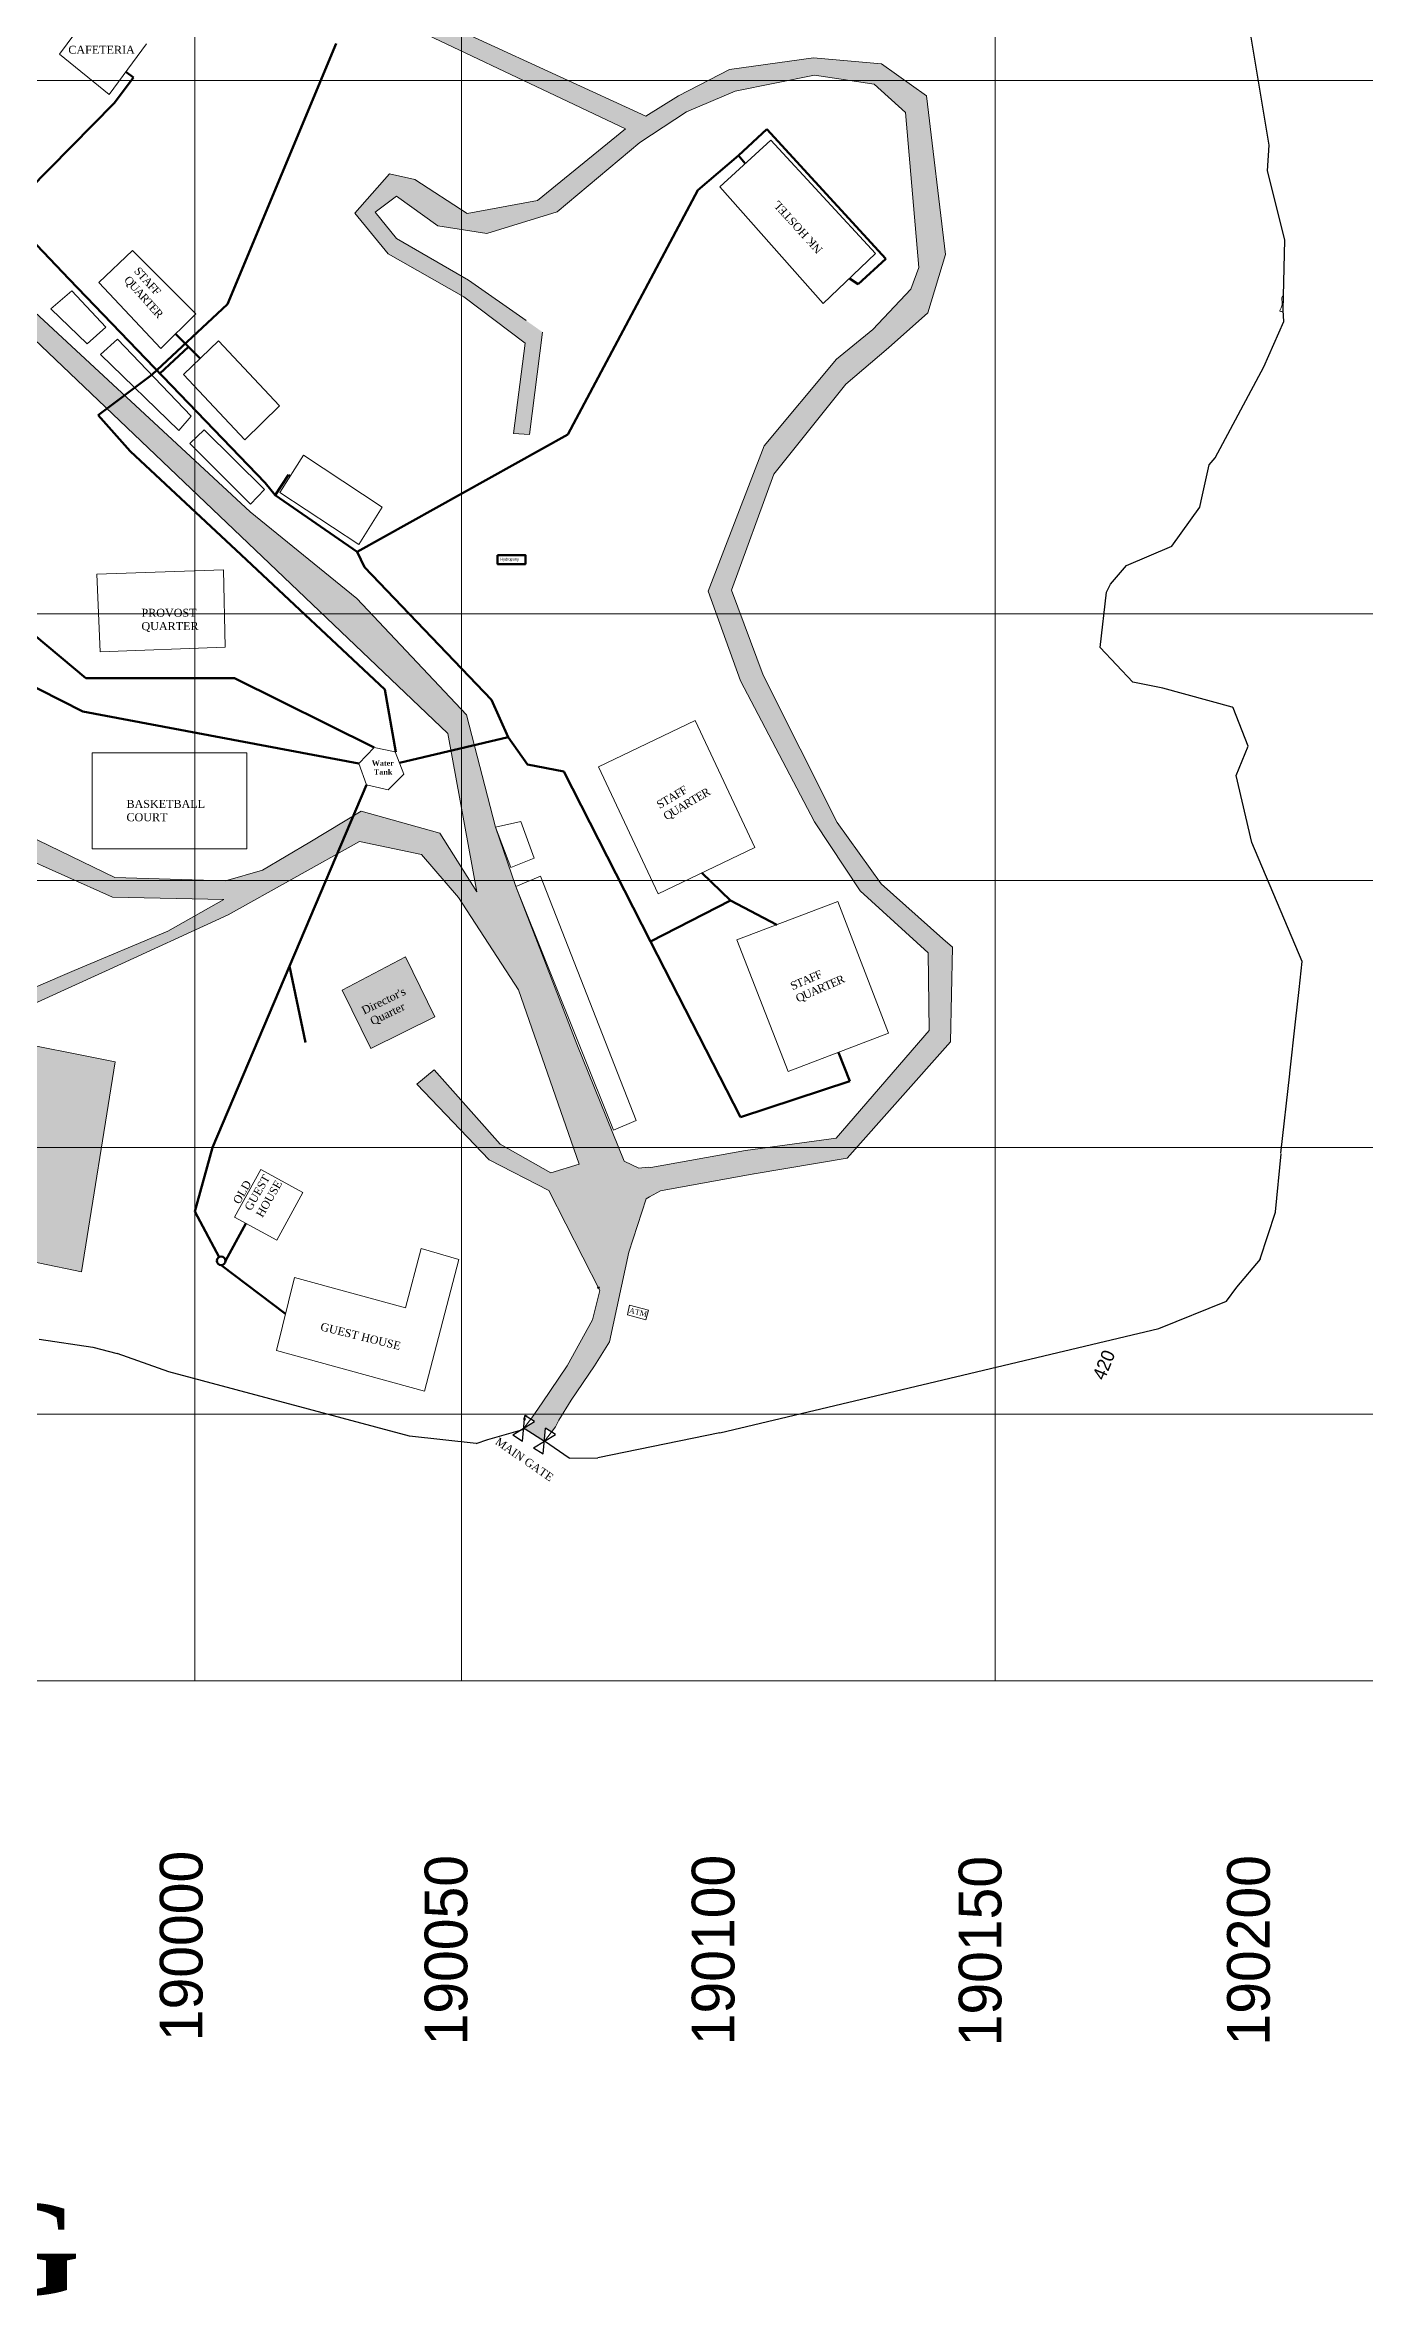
# Model space of a CAD drawing. Header units: metres. Extents: x 189356 to 379389, y 2970835 to 5942067.
# Drawn here: x 189971.9 to 190219.3, y 2970834.7 to 2971256.6 of the extents above; entities that cross this region are included whole.
import ezdxf

# ---------------------------------------------------------------- set-up
doc = ezdxf.new("R2010")
doc.units = ezdxf.units.M
doc.layers.add('Boundary line', color=7, linetype='Continuous', lineweight=30)
for name, color, linetype in [('building line', 250, 'Continuous'), ('CONTOUR', 255, 'Continuous'), ('Drain line', 250, 'Continuous'), ('footh path', 27, 'Continuous'), ('Grid', 250, 'Continuous'), ('Parking', 42, 'Continuous'), ('Road line', 7, 'Continuous'), ('Sport Courts', 30, 'Continuous'), ('text', 7, 'Continuous')]:
    doc.layers.add(name, color=color, linetype=linetype)

msp = doc.modelspace()

# ---------------------------------------------------------------- hatches: boundary and pattern name
at = {"layer": 'building line', "lineweight": 120}
h = msp.add_hatch(color=251, dxfattribs=at)
h.dxf.hatch_style = 1
h.paths.add_polyline_path([(189869.21, 2971088.82), (189863.18, 2971050.41), (189978.75, 2971026.68), (189985.07, 2971066.06)])
h = msp.add_hatch(color=253, dxfattribs=at)
h.dxf.hatch_style = 1
h.paths.add_polyline_path([(190039.45, 2971085.74), (190027.58, 2971079.49), (190032.97, 2971068.56), (190045, 2971074.48)])
at = {"layer": 'footh path'}
h = msp.add_hatch(color=252, dxfattribs=at)
h.dxf.hatch_style = 1
h.paths.add_polyline_path([(190059.75, 2971183.81), (190062.72, 2971183.6), (190063.52, 2971189.87), (190060.52, 2971189.87)])
h.paths.add_polyline_path([(190081.06, 2971236.41), (190083.39, 2971238.35), (190085.7, 2971239.87), (190081.06, 2971239.87)])
h.paths.add_polyline_path([(189983.34, 2971340.92), (189983.85, 2971339.87), (189987.45, 2971339.87), (189986.51, 2971341.77), (189983.6, 2971350.17), (189981.06, 2971357.63), (189981.06, 2971347.41)])
h.paths.add_polyline_path([(189980.55, 2971348.86), (189981.06, 2971347.41), (189981.06, 2971357.63), (189979.62, 2971361.85), (189976.5, 2971371.43), (189968.18, 2971383.64), (189957.94, 2971389.15), (189950.74, 2971389.87), (189941.37, 2971389.87), (189931.06, 2971351.41), (189931.06, 2971339.87), (189932.3, 2971339.87), (189933.77, 2971346.32), (189944.82, 2971387.94), (189957.86, 2971386.31), (189966.8, 2971381.84), (189973.57, 2971370.37), (189976.92, 2971361.07)])
h.paths.add_polyline_path([(189931.06, 2971334.43), (189932.3, 2971339.87), (189931.06, 2971339.87)])
h.paths.add_polyline_path([(189928.29, 2971339.87), (189931.06, 2971339.87), (189931.06, 2971351.41), (189929.32, 2971344.92)])
h.paths.add_polyline_path([(189919.87, 2971302.2), (189917.07, 2971289.87), (189920.31, 2971289.87), (189922.78, 2971301.15), (189928.61, 2971323.64), (189931.06, 2971334.43), (189931.06, 2971339.87), (189928.29, 2971339.87), (189925.18, 2971324.61)])
h.paths.add_polyline_path([(189909.13, 2971256.75), (189900.1, 2971260.2), (189881.06, 2971259.49), (189881.06, 2971254.99), (189882.23, 2971255.33), (189908.67, 2971250.78), (189924.7, 2971239.87), (189931.06, 2971239.87), (189931.06, 2971240.08), (189925.2, 2971244.25), (189914.95, 2971253.63), (189916.76, 2971273.63), (189920.31, 2971289.87), (189917.07, 2971289.87), (189913.77, 2971275.36)])
h.paths.add_polyline_path([(189948.25, 2971220.84), (189969.86, 2971201.48), (189981.06, 2971190.81), (189981.06, 2971196.29), (189942.78, 2971231.75), (189940.74, 2971233.2), (189940.25, 2971233.55), (189939.77, 2971233.89), (189931.36, 2971239.87), (189931.06, 2971239.87), (189931.06, 2971235.28)])
h.paths.add_polyline_path([(189929.43, 2971236.65), (189931.06, 2971235.28), (189931.06, 2971239.87), (189924.7, 2971239.87)])
h.paths.add_polyline_path([(190031.06, 2971143.16), (190031.06, 2971152.17), (190030.37, 2971152.91), (190010.35, 2971169.15), (189987.99, 2971189.87), (189982.04, 2971189.87)])
h.paths.add_polyline_path([(189981.06, 2971190.81), (189982.04, 2971189.87), (189987.99, 2971189.87), (189981.06, 2971196.29)])
h.paths.add_polyline_path([(190031.06, 2971143.16), (190034.51, 2971139.87), (190042.64, 2971139.87), (190031.06, 2971152.17)])
h.paths.add_polyline_path([(190052.82, 2971097.89), (190045.94, 2971108.91), (190031.15, 2971113.05), (190031.06, 2971113), (190031.06, 2971107.3), (190042.5, 2971104.92), (190049.4, 2971096.85), (190053.92, 2971089.87), (190063.61, 2971089.87), (190060.13, 2971098.87), (190056.35, 2971110.01), (190050.92, 2971131.08), (190042.64, 2971139.87), (190034.51, 2971139.87), (190047.43, 2971127.57)])
h.paths.add_polyline_path([(189984.56, 2971096.93), (190005.44, 2971096.45), (189994.95, 2971090.5), (189993.44, 2971089.87), (189998.2, 2971089.87), (190006.22, 2971093.56), (190030.87, 2971107.34), (190031.06, 2971107.3), (190031.06, 2971113), (190021.54, 2971107.2), (190012.66, 2971101.98), (190005.75, 2971099.96), (189984.96, 2971100.56), (189981.06, 2971102.47), (189981.06, 2971098.49)])
h.paths.add_polyline_path([(189981.06, 2971098.49), (189981.06, 2971102.47), (189968.63, 2971108.54), (189966.65, 2971104.9)])
h.paths.add_polyline_path([(189952.45, 2971072.47), (189957.82, 2971071.41), (189975.55, 2971079.52), (189981.06, 2971082.02), (189981.06, 2971084.73), (189977.34, 2971083.18)])
h.paths.add_polyline_path([(189981.06, 2971082.02), (189983.94, 2971083.32), (189998.2, 2971089.87), (189993.44, 2971089.87), (189981.06, 2971084.73)])
h.paths.add_polyline_path([(189832.43, 2971248.33), (189831.06, 2971248.39), (189831.06, 2971243.59), (189850.86, 2971246.32), (189881.06, 2971254.99), (189881.06, 2971259.49), (189879.67, 2971259.44), (189852.91, 2971251.34)])
h.paths.add_polyline_path([(189781.06, 2971245.99), (189786.95, 2971245.4), (189792.04, 2971245.5), (189799.23, 2971244.7), (189830.92, 2971243.57), (189831.06, 2971243.59), (189831.06, 2971248.39), (189819.93, 2971248.9), (189819.66, 2971248.91), (189819.48, 2971248.92), (189812.83, 2971249.23), (189795.69, 2971263.61), (189789.11, 2971289.87), (189784.69, 2971289.87), (189788.07, 2971271.39), (189790.05, 2971266.4), (189801.37, 2971249.75), (189781.43, 2971250.66), (189781.06, 2971250.71)])
h.paths.add_polyline_path([(189783.91, 2971307.68), (189783.69, 2971299.71), (189784.37, 2971291.6), (189784.69, 2971289.87), (189789.11, 2971289.87), (189787.88, 2971294.75), (189788.2, 2971304.95), (189788.21, 2971314.16), (189784.62, 2971339.87), (189781.06, 2971339.87), (189781.06, 2971336.37), (189784.03, 2971314.37)])
h.paths.add_polyline_path([(189781.06, 2971339.87), (189784.62, 2971339.87), (189783.14, 2971350.48), (189781.06, 2971351.83)])
h.paths.add_polyline_path([(189764.71, 2971358.42), (189779.42, 2971348.58), (189780.59, 2971339.87), (189781.06, 2971339.87), (189781.06, 2971351.83), (189766.28, 2971361.41), (189731.06, 2971365.34), (189731.06, 2971362.17)])
h.paths.add_polyline_path([(189725.17, 2971362.83), (189731.06, 2971362.17), (189731.06, 2971365.34), (189725.82, 2971365.93)])
h.paths.add_polyline_path([(189731.06, 2971250.99), (189781.06, 2971245.99), (189781.06, 2971250.71), (189770.42, 2971251.99), (189731.06, 2971255.62)])
h.paths.add_polyline_path([(189681.06, 2971253.36), (189701.21, 2971251.34), (189722.59, 2971251.84), (189731.06, 2971250.99), (189731.06, 2971255.62), (189720.08, 2971256.64), (189699.67, 2971256.24), (189681.26, 2971258.07), (189681.06, 2971258.29)])
h.paths.add_polyline_path([(189679.57, 2971253.51), (189681.06, 2971253.36), (189681.06, 2971258.29), (189653.06, 2971289.87), (189649.65, 2971289.87), (189652.8, 2971286.18)])
h = msp.add_hatch(color=252, dxfattribs=at)
h.dxf.hatch_style = 1
h.paths.add_polyline_path([(190065.12, 2971002.1), (190063.16, 2970999.3), (190062.98, 2970999.07), (190063.69, 2970998.63), (190061.63, 2970997.36), (190061.86, 2970997.22), (190061.88, 2970997.22), (190065.53, 2970994.94), (190065.53, 2970994.94), (190065.75, 2970997.35), (190066.85, 2970996.67), (190067.57, 2970997.62), (190068.21, 2970998.88), (190070.51, 2971002.59), (190074.88, 2971009.06), (190077.73, 2971013.56), (190081.06, 2971029.11), (190081.06, 2971039.87), (190067.4, 2971039.87), (190075.91, 2971023.17), (190074.52, 2971017.66), (190069.76, 2971009.02)])
h.paths.add_polyline_path([(190081.06, 2971029.11), (190081.33, 2971030.35), (190084.45, 2971039.87), (190081.06, 2971039.87)])
h.paths.add_polyline_path([(190066.36, 2971041.92), (190067.4, 2971039.87), (190081.06, 2971039.87), (190081.06, 2971047.12), (190080.44, 2971047.42), (190071.57, 2971069.32), (190063.61, 2971089.87), (190053.92, 2971089.87), (190060.63, 2971079.51), (190072.03, 2971046.88), (190066.71, 2971045.24), (190057.22, 2971050.58), (190047.36, 2971061.74), (190044.86, 2971064.56), (190041.61, 2971061.82), (190055.16, 2971047.68)])
h.paths.add_polyline_path([(190081.06, 2971039.87), (190084.45, 2971039.87), (190084.61, 2971040.35), (190085.23, 2971040.74), (190087.25, 2971041.85), (190104.8, 2971045.06), (190104.87, 2971045.04), (190122.3, 2971047.98), (190131.06, 2971057.85), (190131.06, 2971064.28), (190120.23, 2971051.75), (190103.21, 2971049.4), (190085.44, 2971046.23), (190084.97, 2971046.31), (190083.2, 2971046.11), (190081.06, 2971047.12)])
h.paths.add_polyline_path([(190131.06, 2971064.28), (190131.06, 2971057.85), (190141.62, 2971069.76), (190142.05, 2971087.5), (190140.23, 2971089.12), (190139.38, 2971089.87), (190133.69, 2971089.87), (190137.46, 2971086.44), (190137.67, 2971071.92)])
h.paths.add_polyline_path([(190133.69, 2971089.87), (190139.38, 2971089.87), (190131.06, 2971097.25), (190131.06, 2971092.26)])
h.paths.add_polyline_path([(190116.13, 2971111.02), (190124.69, 2971098.06), (190131.06, 2971092.26), (190131.06, 2971097.25), (190128.63, 2971099.42), (190120.37, 2971110.89), (190106.55, 2971138.53), (190106.05, 2971139.87), (190101.42, 2971139.87), (190102.29, 2971137.47)])
h.paths.add_polyline_path([(190096.21, 2971154.26), (190101.42, 2971139.87), (190106.05, 2971139.87), (190100.59, 2971154.47), (190108.52, 2971176.2), (190119.46, 2971189.87), (190113.74, 2971189.87), (190106.73, 2971181.49)])
h.paths.add_polyline_path([(190113.74, 2971189.87), (190119.46, 2971189.87), (190122, 2971193.06), (190130.01, 2971199.89), (190131.06, 2971200.81), (190131.06, 2971207.5), (190127.11, 2971203.31), (190120.3, 2971197.73)])
h.paths.add_polyline_path([(190135.68, 2971214.94), (190134.22, 2971210.84), (190131.06, 2971207.5), (190131.06, 2971200.81), (190137.41, 2971206.42), (190140.73, 2971217.34), (190138, 2971239.87), (190133.57, 2971239.87)])
h.paths.add_polyline_path([(190133.22, 2971243.97), (190133.57, 2971239.87), (190138, 2971239.87), (190137.13, 2971247.09), (190131.06, 2971251.43), (190131.06, 2971245.91)])
h.paths.add_polyline_path([(190090.64, 2971247.08), (190084.51, 2971243.29), (190081.06, 2971244.87), (190081.06, 2971239.87), (190085.7, 2971239.87), (190092.16, 2971244.12), (190101.3, 2971247.96), (190116.14, 2971250.97), (190127.32, 2971249.29), (190131.06, 2971245.91), (190131.06, 2971251.43), (190128.69, 2971253.13), (190115.94, 2971254.23), (190100.22, 2971252.03)])
h.paths.add_polyline_path([(190064.22, 2971227.46), (190051.01, 2971225.06), (190041.21, 2971231.4), (190036.5, 2971232.47), (190031.06, 2971226.35), (190031.06, 2971223.8), (190036.2, 2971217.48), (190050.44, 2971209.45), (190061.92, 2971200.77), (190060.52, 2971189.87), (190063.52, 2971189.87), (190065.16, 2971202.82), (190062.09, 2971204.98), (190051.26, 2971212.56), (190037.77, 2971220.37), (190033.8, 2971225.31), (190037.78, 2971228.32), (190045.53, 2971222.76), (190054.73, 2971221.32), (190067.88, 2971225.39), (190081.06, 2971236.41), (190081.06, 2971239.87), (190079.42, 2971239.87)])
h.paths.add_polyline_path([(190080.74, 2971240.95), (190079.42, 2971239.87), (190081.06, 2971239.87), (190081.06, 2971244.87), (190033.44, 2971266.79), (190031.69, 2971272.88), (190031.06, 2971274.18), (190031.06, 2971264.5)])
h.paths.add_polyline_path([(190029.29, 2971265.34), (190031.06, 2971264.5), (190031.06, 2971274.18), (190028.85, 2971278.8), (190022.88, 2971289.87), (190016.09, 2971289.87)])
h.paths.add_polyline_path([(190016.09, 2971289.87), (190022.88, 2971289.87), (190003.2, 2971326.35), (190006.47, 2971326.1), (190031.06, 2971322.4), (190031.06, 2971325.33), (190006.6, 2971329.88), (189995.5, 2971331.15), (189989.32, 2971336.11), (189987.45, 2971339.87), (189983.85, 2971339.87), (189986.84, 2971333.76), (189992.59, 2971328.71), (189996.17, 2971326.89)])
h.paths.add_polyline_path([(190031.06, 2971322.4), (190039.08, 2971321.19), (190039.55, 2971323.75), (190031.06, 2971325.33)])
h = msp.add_hatch(color=252, dxfattribs=at)
h.dxf.hatch_style = 1
edge = h.paths.add_edge_path()
edge.add_line((190029.98, 2971225.14), (190036.2, 2971217.48))
edge.add_line((190036.2, 2971217.48), (190041.7, 2971214.38))
edge.add_spline(control_points=[(190041.7, 2971214.38), (190041.7, 2971214.38), (190041.71, 2971214.42), (190041.87, 2971214.83), (190042.73, 2971215.5), (190042.86, 2971216.61), (190043.3, 2971217.11), (190043.34, 2971217.15)], knot_values=[416.043167, 416.043167, 416.043167, 416.043167, 416.043572, 416.165419, 417.347863, 419.099176, 419.278553, 419.278553, 419.278553, 419.278553], degree=3, periodic=0)
edge.add_line((190043.34, 2971217.15), (190037.77, 2971220.37))
edge.add_line((190037.77, 2971220.37), (190033.8, 2971225.31))
edge.add_line((190033.8, 2971225.31), (190037.64, 2971228.21))
edge.add_spline(control_points=[(190037.64, 2971228.21), (190036.99, 2971229.51), (190036.45, 2971231), (190036.94, 2971232.36), (190036.94, 2971232.37)], knot_values=[426.589941, 426.589941, 426.589941, 426.589941, 430.766429, 430.80155, 430.80155, 430.80155, 430.80155], degree=3, periodic=0)
edge.add_line((190036.94, 2971232.37), (190036.5, 2971232.47))
edge.add_line((190036.5, 2971232.47), (190029.98, 2971225.14))

# ---------------------------------------------------------------- linework, layer by layer
at = {"layer": 'Boundary line'}
for p, q in [((190201.37, 2971237.83), (190197.16, 2971263.33)), ((190201.09, 2971233.07), (190201.37, 2971237.83)), ((190204.34, 2971220.14), (190201.09, 2971233.07)), ((190203.99, 2971206.93), (190204.34, 2971220.14)), ((190200.4, 2971196.31), (190204.13, 2971204.82)), ((190204.13, 2971204.82), (190203.99, 2971206.93)), ((190191.27, 2971179.28), (190200.4, 2971196.31)), ((190188.63, 2971171.19), (190190.12, 2971177.92)), ((190190.12, 2971177.92), (190191.27, 2971179.28)), ((190188.39, 2971169.98), (190188.63, 2971171.19)), ((190183.14, 2971162.7), (190188.39, 2971169.98)), ((190174.65, 2971159.08), (190183.14, 2971162.7)), ((190171.64, 2971155.57), (190174.65, 2971159.08)), ((190169.73, 2971143.67), (190170.89, 2971154.1)), ((190170.89, 2971154.1), (190171.64, 2971155.57)), ((190175.82, 2971137.23), (190169.73, 2971143.67)), ((190181.47, 2971136.05), (190175.82, 2971137.23)), ((190194.43, 2971132.5), (190181.47, 2971136.05)), ((190194.63, 2971132.36), (190194.43, 2971132.5)), ((190197.44, 2971125.18), (190194.63, 2971132.36)), ((190195.2, 2971119.71), (190197.44, 2971125.18)), ((190198.12, 2971107.16), (190195.2, 2971119.71)), ((190207.59, 2971084.82), (190198.12, 2971107.16)), ((190207.03, 2971079.59), (190207.59, 2971084.82)), ((190206.34, 2971073.53), (190207.03, 2971079.59)), ((190205.27, 2971063.9), (190206.34, 2971073.53)), ((190203.59, 2971048.94), (190205.28, 2971063.81)), ((190205.28, 2971063.81), (190205.27, 2971063.9)), ((190202.6, 2971037.9), (190203.61, 2971048.79)), ((190199.7, 2971029.13), (190202.55, 2971037.85)), ((190202.55, 2971037.85), (190202.6, 2971037.9)), ((190195.34, 2971023.78), (190199.73, 2971029.06)), ((190199.73, 2971029.06), (190199.7, 2971029.13)), ((190193.38, 2971021.14), (190195.34, 2971023.78)), ((190180.68, 2971016.06), (190193.38, 2971021.14)), ((190098.4, 2970996.46), (190180.68, 2971016.06)), ((189970.78, 2971014.05), (189980.89, 2971012.54)), ((189980.89, 2971012.54), (189985.42, 2971011.38)), ((189995.1, 2971007.94), (189985.43, 2971011.38)), ((190040.24, 2970995.86), (189995.1, 2971007.94)), ((190052.75, 2970994.46), (190040.24, 2970995.86)), ((190052.75, 2970994.46), (190054.9, 2970995.26)), ((190054.9, 2970995.26), (190061.88, 2970997.22)), ((190061.88, 2970997.22), (190065.53, 2970994.94)), ((190070.17, 2970991.73), (190065.53, 2970994.94)), ((190098.4, 2970996.46), (190075.56, 2970991.78)), ((190070.17, 2970991.73), (190075.56, 2970991.78))]:
    msp.add_line(p, q, dxfattribs=at)
at = {"layer": 'building line', "lineweight": 0}
for p, q in [((189974.59, 2971254.89), (189981.59, 2971264.37)), ((189983.93, 2971247.37), (189990.93, 2971256.85)), ((189983.93, 2971247.37), (189974.59, 2971254.89)), ((190107.94, 2971238.8), (190098.41, 2971230.07)), ((190127.61, 2971217.53), (190107.94, 2971238.8)), ((190098.41, 2971230.07), (190117.77, 2971208.15)), ((189981.97, 2971212.12), (189988.27, 2971218.13)), ((189988.27, 2971218.13), (190000.17, 2971206.27)), ((190117.77, 2971208.15), (190127.61, 2971217.53)), ((189993.59, 2971199.72), (189981.97, 2971212.12)), ((190000.17, 2971206.27), (189993.59, 2971199.72)), ((189997.87, 2971194.84), (190004.4, 2971201.19)), ((190015.88, 2971188.97), (190004.4, 2971201.19)), ((190009.35, 2971182.62), (189997.87, 2971194.84)), ((190009.35, 2971182.62), (190015.88, 2971188.97)), ((190020.36, 2971179.76), (190015.94, 2971172.76)), ((190035.13, 2971170.02), (190020.36, 2971179.76)), ((190030.71, 2971163.02), (190015.94, 2971172.76)), ((190035.13, 2971170.02), (190030.71, 2971163.02)), ((190005.38, 2971158.28), (189981.59, 2971157.43)), ((190005.65, 2971143.78), (190005.38, 2971158.28)), ((189981.59, 2971157.43), (189982.23, 2971142.88)), ((189982.23, 2971142.88), (190005.65, 2971143.78)), ((190075.67, 2971121.33), (190093.8, 2971130)), ((190104.98, 2971106.22), (190093.8, 2971130)), ((190033.62, 2971124.94), (190030.75, 2971121.94)), ((190037.56, 2971124.11), (190033.62, 2971124.94)), ((190030.75, 2971121.94), (190032.14, 2971117.96)), ((190039.15, 2971119.98), (190037.56, 2971124.11)), ((190086.84, 2971097.55), (190075.67, 2971121.33)), ((190032.14, 2971117.96), (190036.21, 2971116.99)), ((190036.21, 2971116.99), (190039.15, 2971119.98)), ((190086.84, 2971097.55), (190104.98, 2971106.22)), ((190101.59, 2971088.89), (190120.51, 2971096.11)), ((190101.59, 2971088.89), (190120.51, 2971096.11)), ((190120.51, 2971096.11), (190130.01, 2971071.39)), ((190120.51, 2971096.11), (190130.01, 2971071.39)), ((189985.07, 2971066.06), (189869.21, 2971088.82)), ((190111.24, 2971064.21), (190101.59, 2971088.89)), ((190111.24, 2971064.21), (190101.59, 2971088.89)), ((190130.01, 2971071.39), (190111.24, 2971064.21)), ((190130.01, 2971071.39), (190111.24, 2971064.21)), ((189978.75, 2971026.68), (189985.07, 2971066.06)), ((189863.18, 2971050.41), (189978.75, 2971026.68)), ((190007.45, 2971036.92), (190012.33, 2971045.86)), ((190020.23, 2971041.55), (190012.33, 2971045.86)), ((190015.35, 2971032.6), (190020.23, 2971041.55)), ((190015.35, 2971032.6), (190007.45, 2971036.92)), ((190042.42, 2971031.06), (190039.49, 2971019.89)), ((190049.5, 2971028.99), (190042.42, 2971031.06)), ((190049.5, 2971028.99), (190043.01, 2971004.27)), ((190015.31, 2971011.91), (190018.66, 2971025.63)), ((190039.49, 2971019.89), (190018.66, 2971025.63)), ((190081.49, 2971020.42), (190081.08, 2971018.6)), ((190085.01, 2971019.47), (190081.49, 2971020.42)), ((190084.52, 2971017.7), (190085.01, 2971019.47)), ((190081.08, 2971018.6), (190084.52, 2971017.7)), ((190043.01, 2971004.27), (190015.31, 2971011.91))]:
    msp.add_line(p, q, dxfattribs=at)
at = {"layer": 'CONTOUR', "color": 72, "linetype": 'Continuous', "lineweight": 0}
for points, knots in [([(190203.63, 2971207.38), (190203.71, 2971207.62), (190203.98, 2971208.32), (190203.54, 2971209.21), (190204.01, 2971209.67), (190204.06, 2971209.68), (190204.06, 2971209.68)], [0, 0, 0, 0, 0.758415, 2.205135, 2.400019, 2.401192, 2.401192, 2.401192, 2.401192]), ([(190204.01, 2971206.62), (190204.01, 2971206.62), (190203.99, 2971206.62), (190203.78, 2971206.59), (190203.58, 2971206.68), (190203.37, 2971206.8), (190203.4, 2971207.06), (190203.57, 2971207.2), (190203.63, 2971207.38)], [5.594248, 5.594248, 5.594248, 5.594248, 5.594615, 5.660319, 6.196612, 6.261154, 6.32277, 6.891505, 6.891505, 6.891505, 6.891505]), ([(190053, 2970994.55), (190053, 2970994.55), (190053.06, 2970994.58), (190053.13, 2970994.61), (190053.19, 2970994.63)], [1.9447803, 1.9447803, 1.9447803, 1.9447803, 1.9560771, 2.1424908, 2.1424908, 2.1424908, 2.1424908])]:
    msp.add_open_spline(points, degree=3, knots=knots, dxfattribs=at)
at = {"layer": 'Drain line', "color": 4, "lineweight": 100}
for p, q in [((190006.1, 2971208.04), (190026.46, 2971256.92)), ((189988.51, 2971250.53), (189987.05, 2971251.6)), ((189984.85, 2971245.74), (189988.51, 2971250.53)), ((189968.8, 2971229.41), (189984.85, 2971245.74)), ((190101.9, 2971235.95), (190107.21, 2971240.83)), ((190107.21, 2971240.83), (190129.5, 2971216.54)), ((190094.26, 2971229.4), (190101.9, 2971235.95)), ((190101.9, 2971235.95), (190103.17, 2971234.43)), ((190069.92, 2971183.62), (190094.26, 2971229.4)), ((189976.4, 2971212.71), (189965.43, 2971224.29)), ((190129.5, 2971216.54), (190124.32, 2971211.78)), ((190013.15, 2971174.57), (189976.4, 2971212.71)), ((190124.32, 2971211.78), (190122.69, 2971212.84)), ((189991.92, 2971194.8), (190006.1, 2971208.04)), ((189998.8, 2971200.04), (189996.37, 2971202.49)), ((189993.43, 2971195.04), (189998.8, 2971200.04)), ((189998.8, 2971200.04), (190000.98, 2971197.86)), ((189981.86, 2971187.24), (189991.92, 2971194.8)), ((189987.85, 2971180.52), (189981.86, 2971187.24)), ((190030.42, 2971161.63), (190069.92, 2971183.62)), ((190008.68, 2971161.04), (189987.85, 2971180.52)), ((190015.04, 2971172.25), (190017.52, 2971176.05)), ((190017.52, 2971176.05), (190017.87, 2971175.83)), ((190015.04, 2971172.25), (190013.15, 2971174.57)), ((190030.42, 2971161.63), (190015.04, 2971172.25)), ((189979.56, 2971137.95), (189950, 2971162.7)), ((190031.77, 2971158.73), (190030.42, 2971161.63)), ((190055.59, 2971133.89), (190031.77, 2971158.73)), ((189979, 2971131.72), (189935.14, 2971153.92)), ((190007.41, 2971137.95), (189979.56, 2971137.95)), ((190033.62, 2971124.94), (190007.41, 2971137.95)), ((190058.73, 2971126.86), (190055.59, 2971133.89)), ((190030.75, 2971121.94), (189979, 2971131.72)), ((190038.36, 2971122.05), (190058.73, 2971126.86)), ((190058.73, 2971126.86), (190062.32, 2971121.74)), ((190062.32, 2971121.74), (190069.14, 2971120.47)), ((190069.14, 2971120.47), (190085.42, 2971088.62)), ((190032.14, 2971117.96), (190003.28, 2971050)), ((190100.41, 2971096.3), (190095.06, 2971101.48)), ((190085.42, 2971088.62), (190100.41, 2971096.3)), ((190100.41, 2971096.3), (190109.06, 2971091.74)), ((190085.42, 2971088.62), (190102.27, 2971055.65)), ((190017.71, 2971083.98), (190020.7, 2971069.65)), ((190122.79, 2971062.39), (190120.63, 2971067.8)), ((190102.27, 2971055.65), (190122.79, 2971062.39)), ((190003.28, 2971050), (190000, 2971037.95)), ((190000, 2971037.95), (190004.55, 2971029.44)), ((190005.72, 2971028.74), (190009.55, 2971035.76)), ((190004.93, 2971027.95), (190016.98, 2971018.77))]:
    msp.add_line(p, q, dxfattribs=at)
at = {"layer": 'Drain line', "color": 4, "lineweight": 211}
for p, q in [((190035.61, 2971135.85), (190008.68, 2971161.04)), ((190037.68, 2971124.09), (190035.61, 2971135.85))]:
    msp.add_line(p, q, dxfattribs=at)
at = {"layer": 'Drain line', "lineweight": 120}
for p, q in [((190075.57, 2971023.85), (190075.73, 2971023.54)), ((190061.81, 2970999.3), (190061.77, 2970998.89)), ((190062.05, 2970999.65), (190062.22, 2970999.54))]:
    msp.add_line(p, q, dxfattribs=at)
at = {"layer": 'Drain line', "color": 152, "lineweight": 100, "true_color": 0x2776bb}
msp.add_lwpolyline([(190056.75, 2971161.03), (190061.97, 2971161.03), (190061.97, 2971159.33), (190056.75, 2971159.33)], close=True, dxfattribs=at)
at = {"layer": 'Drain line', "color": 4, "lineweight": 100}
msp.add_circle((190004.93, 2971028.74), 0.794, dxfattribs=at)
at = {"layer": 'Grid', "lineweight": 0}
for p, q in [((190000, 2971500), (190000, 2970950)), ((190050, 2971500), (190050, 2970950)), ((190150, 2971500), (190150, 2970950)), ((190250, 2971250), (189500, 2971250)), ((190250, 2971150), (189500, 2971150)), ((190250, 2971100), (189500, 2971100)), ((190039.45, 2971085.74), (190027.58, 2971079.49)), ((190045, 2971074.48), (190039.45, 2971085.74)), ((190032.97, 2971068.56), (190027.58, 2971079.49)), ((190045, 2971074.48), (190032.97, 2971068.56)), ((190250, 2971050), (189500, 2971050)), ((190250, 2971000), (189500, 2971000)), ((190250, 2970950), (189500, 2970950))]:
    msp.add_line(p, q, dxfattribs=at)
at = {"layer": 'Parking', "lineweight": 0}
for p, q in [((189976.94, 2971210.53), (189973.01, 2971207.16)), ((189983.3, 2971203.75), (189976.94, 2971210.53)), ((189973.01, 2971207.16), (189979.78, 2971200.61)), ((189983.3, 2971203.75), (189979.78, 2971200.61)), ((189982.29, 2971198.63), (189985.51, 2971201.51)), ((189985.51, 2971201.51), (189999.3, 2971187.06)), ((189996.96, 2971184.4), (189982.29, 2971198.63)), ((189999.3, 2971187.06), (189996.96, 2971184.4)), ((189999.07, 2971181.93), (190001.73, 2971184.52)), ((190001.73, 2971184.52), (190013.03, 2971173.31)), ((190010.39, 2971170.57), (189999.07, 2971181.93)), ((190013.03, 2971173.31), (190010.39, 2971170.57)), ((190061.12, 2971111.09), (190056.35, 2971110.01)), ((190056.35, 2971110.01), (190059.24, 2971102.47)), ((190063.6, 2971104.24), (190061.12, 2971111.09)), ((190059.24, 2971102.47), (190063.6, 2971104.24)), ((190064.81, 2971100.82), (190060.13, 2971098.87)), ((190064.81, 2971100.82), (190082.72, 2971055.05)), ((190078.47, 2971053.22), (190060.13, 2971098.87)), ((190078.47, 2971053.22), (190060.13, 2971098.87)), ((190082.72, 2971055.05), (190078.47, 2971053.22))]:
    msp.add_line(p, q, dxfattribs=at)
at = {"layer": 'Road line', "lineweight": 0}
for p, q in [((190080.74, 2971240.95), (190029.29, 2971265.34)), ((190033.44, 2971266.79), (190084.51, 2971243.29)), ((190090.64, 2971247.08), (190100.22, 2971252.03)), ((190100.22, 2971252.03), (190115.94, 2971254.23)), ((190115.94, 2971254.23), (190128.69, 2971253.13)), ((190128.69, 2971253.13), (190137.13, 2971247.09)), ((190084.51, 2971243.29), (190090.64, 2971247.08)), ((190092.16, 2971244.12), (190101.3, 2971247.96)), ((190101.3, 2971247.96), (190116.14, 2971250.97)), ((190116.14, 2971250.97), (190127.32, 2971249.29)), ((190127.32, 2971249.29), (190133.22, 2971243.97)), ((190137.13, 2971247.09), (190140.73, 2971217.34)), ((190083.39, 2971238.35), (190092.16, 2971244.12)), ((190133.22, 2971243.97), (190135.68, 2971214.94)), ((190064.22, 2971227.46), (190080.74, 2971240.95)), ((190067.88, 2971225.39), (190083.39, 2971238.35)), ((190010.35, 2971169.15), (189942.78, 2971231.75)), ((190029.98, 2971225.14), (190036.5, 2971232.47)), ((190036.5, 2971232.47), (190041.21, 2971231.4)), ((190041.21, 2971231.4), (190051.01, 2971225.06)), ((190033.8, 2971225.31), (190037.78, 2971228.32)), ((190037.78, 2971228.32), (190045.53, 2971222.76)), ((190051.01, 2971225.06), (190064.22, 2971227.46)), ((190029.98, 2971225.14), (190036.2, 2971217.48)), ((190037.77, 2971220.37), (190033.8, 2971225.31)), ((190045.53, 2971222.76), (190054.73, 2971221.32)), ((190054.73, 2971221.32), (190067.88, 2971225.39)), ((190036.2, 2971217.48), (190050.44, 2971209.45)), ((190051.26, 2971212.56), (190037.77, 2971220.37)), ((190137.41, 2971206.42), (190140.73, 2971217.34)), ((190134.22, 2971210.84), (190135.68, 2971214.94)), ((190050.44, 2971209.45), (190061.92, 2971200.77)), ((190062.09, 2971204.98), (190051.26, 2971212.56)), ((190127.11, 2971203.31), (190134.22, 2971210.84)), ((190130.01, 2971199.89), (190137.41, 2971206.42)), ((189969.86, 2971201.48), (190047.43, 2971127.57)), ((190059.75, 2971183.81), (190061.92, 2971200.77)), ((190065.16, 2971202.82), (190062.72, 2971183.6)), ((190120.3, 2971197.73), (190127.11, 2971203.31)), ((190120.3, 2971197.73), (190106.73, 2971181.49)), ((190122, 2971193.06), (190130.01, 2971199.89)), ((190108.52, 2971176.2), (190122, 2971193.06)), ((190062.72, 2971183.6), (190059.75, 2971183.81)), ((190106.73, 2971181.49), (190096.21, 2971154.26)), ((190100.59, 2971154.47), (190108.52, 2971176.2)), ((190030.37, 2971152.91), (190010.35, 2971169.15)), ((190096.21, 2971154.26), (190102.29, 2971137.47)), ((190106.55, 2971138.53), (190100.59, 2971154.47)), ((190050.92, 2971131.08), (190030.37, 2971152.91)), ((190102.29, 2971137.47), (190116.13, 2971111.02)), ((190120.37, 2971110.89), (190106.55, 2971138.53)), ((190056.35, 2971110.01), (190050.92, 2971131.08)), ((190047.43, 2971127.57), (190052.82, 2971097.89)), ((190031.15, 2971113.05), (190021.54, 2971107.2)), ((190045.94, 2971108.91), (190031.15, 2971113.05)), ((189984.96, 2971100.56), (189968.63, 2971108.54)), ((190052.82, 2971097.89), (190045.94, 2971108.91)), ((190060.13, 2971098.87), (190056.35, 2971110.01)), ((190124.69, 2971098.06), (190116.13, 2971111.02)), ((190128.63, 2971099.42), (190120.37, 2971110.89)), ((189984.56, 2971096.93), (189966.65, 2971104.9)), ((190006.22, 2971093.56), (190030.87, 2971107.34)), ((190021.54, 2971107.2), (190012.66, 2971101.98)), ((190030.87, 2971107.34), (190042.5, 2971104.92)), ((190042.5, 2971104.92), (190049.4, 2971096.85)), ((190005.75, 2971099.96), (189984.96, 2971100.56)), ((190012.66, 2971101.98), (190005.75, 2971099.96)), ((190140.23, 2971089.12), (190128.63, 2971099.42)), ((190005.44, 2971096.45), (189984.56, 2971096.93)), ((190005.44, 2971096.45), (189994.95, 2971090.5)), ((190049.4, 2971096.85), (190060.63, 2971079.51)), ((190071.57, 2971069.32), (190060.13, 2971098.87)), ((190137.46, 2971086.44), (190124.69, 2971098.06)), ((189983.94, 2971083.32), (190006.22, 2971093.56)), ((189994.95, 2971090.5), (189977.34, 2971083.18)), ((190142.05, 2971087.5), (190140.23, 2971089.12)), ((190141.62, 2971069.76), (190142.05, 2971087.5)), ((189977.34, 2971083.18), (189952.45, 2971072.47)), ((189975.55, 2971079.52), (189983.94, 2971083.32)), ((190137.67, 2971071.92), (190137.46, 2971086.44)), ((189957.82, 2971071.41), (189975.55, 2971079.52)), ((190060.63, 2971079.51), (190072.03, 2971046.88)), ((190120.23, 2971051.75), (190137.67, 2971071.92)), ((190122.3, 2971047.98), (190141.62, 2971069.76)), ((190080.44, 2971047.42), (190071.57, 2971069.32)), ((190044.86, 2971064.56), (190041.61, 2971061.82)), ((190055.16, 2971047.68), (190041.61, 2971061.82)), ((190047.36, 2971061.74), (190044.86, 2971064.56)), ((190057.22, 2971050.58), (190047.36, 2971061.74)), ((190066.71, 2971045.24), (190057.22, 2971050.58)), ((190103.21, 2971049.4), (190085.44, 2971046.23)), ((190103.21, 2971049.4), (190120.23, 2971051.75)), ((190066.36, 2971041.92), (190055.16, 2971047.68)), ((190072.03, 2971046.88), (190066.71, 2971045.24)), ((190083.2, 2971046.11), (190080.44, 2971047.42)), ((190084.97, 2971046.31), (190083.2, 2971046.11)), ((190085.44, 2971046.23), (190084.97, 2971046.31)), ((190087.25, 2971041.85), (190104.8, 2971045.06)), ((190104.87, 2971045.04), (190122.3, 2971047.98)), ((190066.36, 2971041.92), (190075.91, 2971023.17)), ((190084.61, 2971040.35), (190081.33, 2971030.35)), ((190085.23, 2971040.74), (190084.61, 2971040.35)), ((190087.25, 2971041.85), (190085.23, 2971040.74)), ((190081.33, 2971030.35), (190077.73, 2971013.56)), ((190074.52, 2971017.66), (190075.91, 2971023.17)), ((190069.76, 2971009.02), (190074.52, 2971017.66)), ((190074.88, 2971009.06), (190077.73, 2971013.56)), ((190065.12, 2971002.1), (190069.76, 2971009.02)), ((190070.51, 2971002.59), (190074.88, 2971009.06)), ((190063.16, 2970999.3), (190065.12, 2971002.1)), ((190068.21, 2970998.88), (190070.51, 2971002.59)), ((190063.16, 2970999.3), (190061.63, 2970997.36)), ((190067.57, 2970997.62), (190068.21, 2970998.88)), ((190067.57, 2970997.62), (190065.53, 2970994.94))]:
    msp.add_line(p, q, dxfattribs=at)
at = {"layer": 'Sport Courts', "lineweight": 0}
msp.add_lwpolyline([(189980.74, 2971123.98), (190009.74, 2971123.98), (190009.74, 2971105.98), (189980.74, 2971105.98)], close=True, dxfattribs=at)
at = {"layer": 'text'}
for p, q in [((190059.57, 2970996.09), (190063.69, 2970998.63)), ((190061.41, 2970994.95), (190061.85, 2970999.77)), ((190063.69, 2970998.63), (190061.85, 2970999.77)), ((190059.57, 2970996.09), (190061.41, 2970994.95)), ((190063.47, 2970993.67), (190067.59, 2970996.2)), ((190063.47, 2970993.67), (190065.31, 2970992.53)), ((190065.31, 2970992.53), (190065.75, 2970997.35)), ((190067.59, 2970996.2), (190065.75, 2970997.35))]:
    msp.add_line(p, q, dxfattribs=at)

# ---------------------------------------------------------------- texts
at = {"lineweight": 0, "insert": (190168.17, 2971007.13), "char_height": 2.5, "attachment_point": 1, "rotation": 67.6088}
msp.add_mtext_dynamic_manual_height_columns('420', width=7.9787, gutter_width=12.5, heights=[3.03], dxfattribs=at)
at = {"layer": 'Drain line', "color": 0, "lineweight": 100}
msp.add_text('Hydropony', height=0.525, dxfattribs=at).set_placement((190057.24, 2971159.99))
at = {"layer": 'text'}
for s, p in [('190000', (190001.42, 2970882.45)), ('190050', (190051.06, 2970881.66)), ('190100', (190101.14, 2970881.69)), ('190150', (190151.19, 2970881.48)), ('190200', (190201.5, 2970881.64))]:
    msp.add_text(s, height=8, rotation=90, dxfattribs=at).set_placement(p)
at = {"layer": 'text', "attachment_point": 1}
for s, width, heights, insert, char_height in [('{\\fTimes New Roman|b0|i0|c0|p18;CAFETERIA}', 16.1238, [0], (189976.27, 2971256.49), 1.5), ('{\\fTimes New Roman|b0|i0|c0|p18;PROVOST  QUARTER}', 16.1238, [0], (189989.98, 2971150.96), 1.5), ('{\\fTimes New Roman|b1|i0|c0|p18;Water\\P Tank}', 4.5224, [0], (190033.15, 2971122.53), 1), ('{\\fTimes New Roman|b0|i0|c0|p18;BASKETBALL COURT}', 19.4479, [0], (189987.17, 2971115.13), 1.5), ('{\\fTimes New Roman|b1|i0|c0|p18; EASTING}', 128.8031, [5.41], (189856.39, 2970851.95), 17)]:
    msp.add_mtext_dynamic_manual_height_columns(s, width=width, gutter_width=34.93, heights=heights, dxfattribs=dict(at, insert=insert, char_height=char_height))
for s, width, gutter_width, heights, insert, char_height, rotation in [('{\\fTimes New Roman|b0|i0|c0|p18;NK HOSTEL}', 16.1238, 34.93, [0], (190116.66, 2971217.36), 1.5, 132.2422), ('{\\fTimes New Roman|b0|i0|c0|p18;\\T0.9;STAFF\\PQUARTER}', 1.5, 0, [5.97], (189989.6, 2971215.19), 1.5, 311.7012), ('{\\fTimes New Roman|b0|i0|c0|p18;\\T0.9;STAFF\\PQUARTER}', 1.5, 0, [7.31], (190086.35, 2971114.71), 1.5, 30.618), ('{\\fTimes New Roman|b0|i0|c0|p18;\\T0.9;STAFF\\PQUARTER}', 1.5, 0, [7.31], (190111.44, 2971080.82), 1.5, 23.4277), ("{\\fTimes New Roman|b0|i0|c0|p18;Director's \\P Quarter}", 9.6392, 34.93, [0], (190031.06, 2971076.24), 1.5, 25.6416), ('{\\fTimes New Roman|b1|i0|c0|p18;        \\fTimes New Roman|b0|i0|c0|p18;   OLD\\PGUEST\\PHOUSE}', 1.5, 3.26, [9.42], (190007.03, 2971039.97), 1.5, 60.0656), ('{\\fTimes New Roman|b0|i0|c0|p18;ATM}', 16.1238, 34.93, [0], (190081.55, 2971019.98), 1, 346.309), ('{\\fTimes New Roman|b0|i0|c0|p18;GUEST HOUSE}', 16.1238, 34.93, [0], (190023.77, 2971017.19), 1.5, 345.9804), ('{\\fTimes New Roman|b0|i0|c0|p18;MAIN GATE}', 16.1238, 34.93, [0], (190057.01, 2970995.73), 1.5, 325.3264)]:
    msp.add_mtext_dynamic_manual_height_columns(s, width=width, gutter_width=gutter_width, heights=heights, dxfattribs=dict(at, insert=insert, char_height=char_height, rotation=rotation))

doc.saveas('drawing.dxf')
